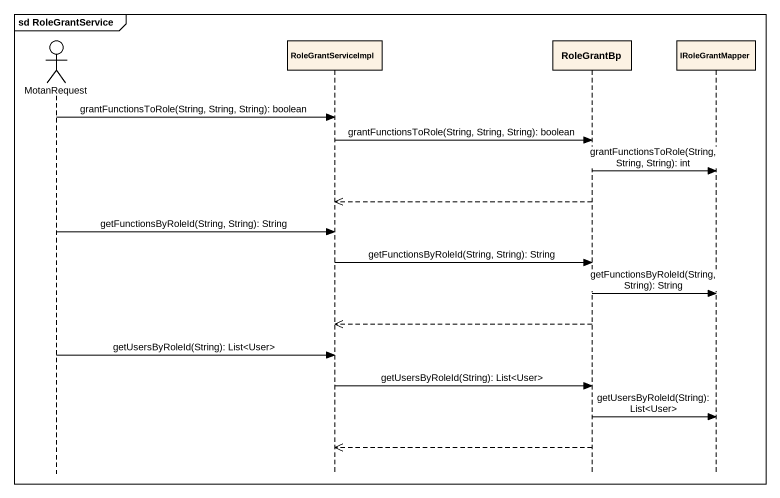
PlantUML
@startuml
mainframe sd RoleGrantService
hide footbox
actor MotanRequest
participant RoleGrantServiceImpl
participant RoleGrantBp
participant IRoleGrantMapper

MotanRequest -> RoleGrantServiceImpl : grantFunctionsToRole(String, String, String): boolean
RoleGrantServiceImpl -> RoleGrantBp : grantFunctionsToRole(String, String, String): boolean
RoleGrantBp -> IRoleGrantMapper : grantFunctionsToRole(String, String, String): int
RoleGrantBp -->> RoleGrantServiceImpl
MotanRequest -> RoleGrantServiceImpl : getFunctionsByRoleId(String, String): String
RoleGrantServiceImpl -> RoleGrantBp : getFunctionsByRoleId(String, String): String
RoleGrantBp -> IRoleGrantMapper : getFunctionsByRoleId(String, String): String
RoleGrantBp -->> RoleGrantServiceImpl
MotanRequest -> RoleGrantServiceImpl : getUsersByRoleId(String): List<User>
RoleGrantServiceImpl -> RoleGrantBp : getUsersByRoleId(String): List<User>
RoleGrantBp -> IRoleGrantMapper : getUsersByRoleId(String): List<User>
RoleGrantBp -->> RoleGrantServiceImpl
@enduml
